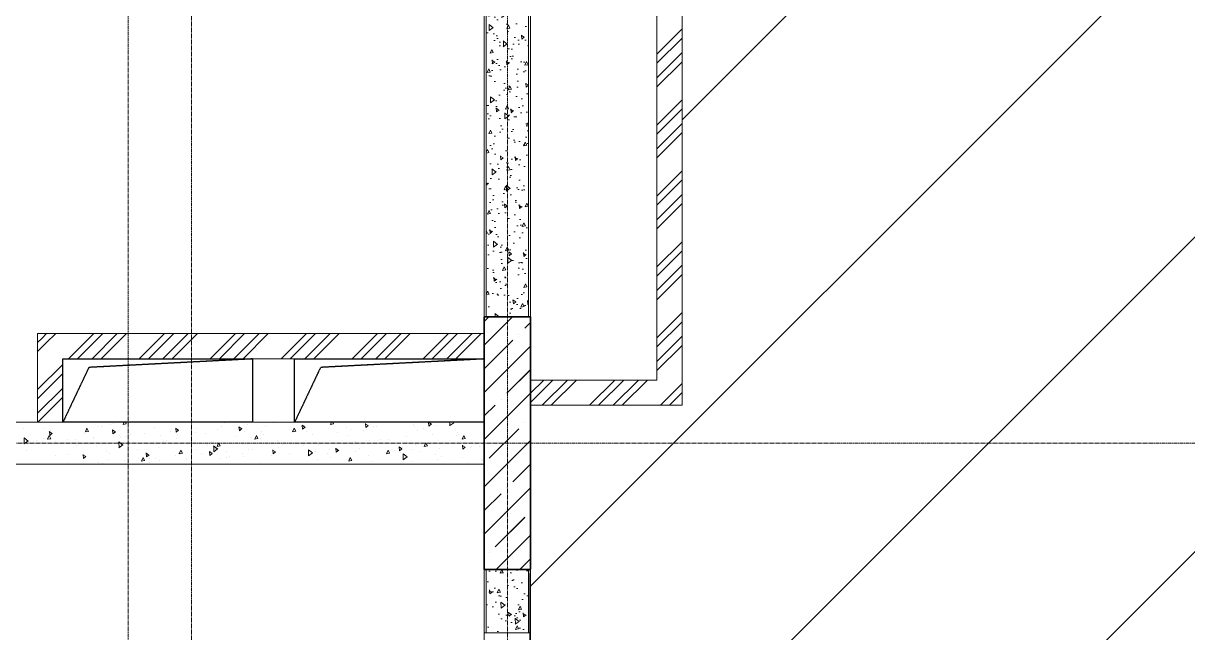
# Model space of a CAD drawing. Header units: millimetres. Extents: x 470010 to 1231400, y -134005 to 421770.
# Drawn here: x 812025 to 817553, y 157813 to 160707 of the extents above; entities that cross this region are included whole.
import ezdxf
from ezdxf.enums import TextEntityAlignment as Align

# ---------------------------------------------------------------- set-up
doc = ezdxf.new("R2010")
doc.units = ezdxf.units.MM
for name, pattern in [('CENTER2', [28.575, 19.05, -3.175, 3.175, -3.175]), ('HIDDEN', [9.525, 6.35, -3.175]), ('HIDDEN2', [4.7625, 3.175, -1.5875])]:
    doc.linetypes.add(name, pattern=pattern)
doc.layers.get('Defpoints').update_dxf_attribs({"color": 140})
for name, color, linetype, lineweight in [('АР_Колонны', 70, 'Continuous', 30), ('АР_Стены ЖБ', 7, 'Continuous', 35), ('АР_Стены кирпич', 32, 'Continuous', 20), ('АР_Стены ПЕНОблок', 52, 'Continuous', 20), ('АР_Тонкая', 254, 'Continuous', 5), ('АР_Штриховка', 8, 'Continuous', 0)]:
    doc.layers.add(name, color=color, linetype=linetype, lineweight=lineweight)
doc.layers.add('РД_Витраж_вн', color=7, linetype='Continuous', true_color=0x148aff)
doc.layers.add('РД_Оси_100', color=7, linetype='Continuous', lineweight=0, true_color=0x525252)
doc.layers.add('РД_Проем', color=230, linetype='Continuous', lineweight=0, plot=False)
doc.styles.add('style1', font='ARIALN.TTF')

# ---------------------------------------------------------------- blocks, each defined once
blk = doc.blocks.new('СОШ_2200_АР_ОСИ_М100_28.05.24')
at = {"layer": 'РД_Оси_100', "color": 251, "linetype": 'CENTER2', "true_color": 0x636466}
blk.add_line((29555, 36000), (-5954.958, 36000), dxfattribs=at)
for points in [[(5849.555, 139938.679), (6000, 139538.679), (6000, -6194.559)], [(6300, -6195.83), (6300, 139538.679), (6450, 139938.679)], [(7800, -6155), (7800, 139938.679)]]:
    blk.add_lwpolyline(points, dxfattribs=at)
blk = doc.blocks.new('A$C9108343f')
at = {"layer": 'АР_Штриховка', "linetype": 'Continuous', "lineweight": 0, "true_color": 0x000000}
h = blk.add_hatch(dxfattribs=at)
h.set_pattern_fill('AR-CONC', color=18, angle=-315, style=0)
h.set_pattern_definition([(95, (-63444.08, 100366.24), (140.09465, 117.55338), [19.05, -209.55]), (40, (-63444.08, 100366.24), (-160.01845, 110.17673), [15.24, -167.64058]), (145.451445, (-63432.4, 100376.04), (-19.9238, 227.7301), [16.19001, -178.09024]), (91.1842, (-63480, 100402.16), (221.41024, 161.95341), [28.575, -314.325]), (141.63556, (-63461.55, 100415.66), (-7.08662, 342.82676), [24.28502, -267.1356]), (36.18415, (-63480, 100402.16), (-7.08662, 342.82676), [22.85997, -251.45973]), (66, (-63453.06, 100411.14), (179.51998, 34.89515), [19.05, -209.55]), (11, (-63453.06, 100411.14), (-86.53993, 173.94119), [15.24, -167.64]), (116.451445, (-63438.1, 100414.05), (92.98005, 208.83634), [16.19001, -178.08994]), (82.5, (-63444.08, 100366.24), (-57.605469, 61.973414), [0, -165.608, 0, -170.18, 0, -168.275]), (52.5, (-63444.08, 100366.24), (-23.589727, 118.087), [0, -97.028, 0, -161.798, 0, -64.135]), (12.5, (-63484.135, 100326.19), (99.927863, 91.826196), [0, -63.5, 0, -198.12, 0, -262.89]), (2.5, (-63502.1, 100308.23), (86.763904, 122.722393), [0, -82.55, 0, -131.572, 0, -186.69])])
h.paths.add_polyline_path([(148704.1, 263179.5), (148504.1, 263179.5), (148504.1, 261969.5), (148654.1, 261902.8), (148704.1, 261969.5)], flags=0)
h.paths.add_polyline_path([(148704.1, 261769.5), (148654.1, 261902.8), (148504.1, 261969.5), (148504.1, 259679.5), (148704.1, 259679.5)], flags=0)
h = blk.add_hatch(dxfattribs=at)
h.set_pattern_fill('ANSI32', color=18, scale=25, angle=-360, style=0)
h.set_pattern_definition([(45, (-63444.08, 100366.24), (-168.3798, 168.3798), []), (45, (-63331.83, 100366.24), (-168.3798, 168.3798), [])])
h.paths.add_polyline_path([(149434.1, 261770.3), (149314.1, 261770.3), (149314.1, 259379.5), (149434.1, 259259.5)], flags=0)
h = blk.add_hatch(dxfattribs=at)
h.set_pattern_fill('ANSI32', color=18, scale=25, style=0)
h.set_pattern_definition([(45, (-63444.08, 100366.24), (-168.3798, 168.3798), []), (45, (-63331.83, 100366.24), (-168.3798, 168.3798), [])])
h.paths.add_polyline_path([(146374.1, 259599.6), (146494.1, 259479.7), (148494.1, 259480), (148494.1, 259600)], flags=0)
h = blk.add_hatch(dxfattribs=at)
h.set_pattern_fill('ANSI32', color=18, scale=25, style=0)
h.set_pattern_definition([(45, (-63444.08, 100366.24), (-168.3798, 168.3798), []), (45, (-63331.83, 100366.24), (-168.3798, 168.3798), [])])
h.paths.add_polyline_path([(146374.1, 259179.7), (146494.1, 259179.7), (146494.1, 259479.7), (146374.1, 259599.6)], flags=0)
h = blk.add_hatch(dxfattribs=at)
h.set_pattern_fill('ANSI32', color=18, scale=25, angle=-360, style=0)
h.set_pattern_definition([(45, (-63444.08, 100366.24), (-168.3798, 168.3798), []), (45, (-63331.83, 100366.24), (-168.3798, 168.3798), [])])
h.paths.add_polyline_path([(149434.1, 259259.5), (149314.1, 259379.5), (148714.1, 259379.5), (148714.1, 259259.5)], flags=0)
h = blk.add_hatch(dxfattribs=at)
h.set_pattern_fill('AR-CONC', color=18, angle=-315, style=0)
h.set_pattern_definition([(95, (-63444.08, 100366.24), (140.09465, 117.55338), [19.05, -209.55]), (40, (-63444.08, 100366.24), (-160.01845, 110.17673), [15.24, -167.64058]), (145.451445, (-63432.4, 100376.04), (-19.9238, 227.7301), [16.19001, -178.09024]), (91.1842, (-63480, 100402.16), (221.41024, 161.95341), [28.575, -314.325]), (141.63556, (-63461.55, 100415.66), (-7.08662, 342.82676), [24.28502, -267.1356]), (36.18415, (-63480, 100402.16), (-7.08662, 342.82676), [22.85997, -251.45973]), (66, (-63453.06, 100411.14), (179.51998, 34.89515), [19.05, -209.55]), (11, (-63453.06, 100411.14), (-86.53993, 173.94119), [15.24, -167.64]), (116.451445, (-63438.1, 100414.05), (92.98005, 208.83634), [16.19001, -178.08994]), (82.5, (-63444.08, 100366.24), (-57.605469, 61.973414), [0, -165.608, 0, -170.18, 0, -168.275]), (52.5, (-63444.08, 100366.24), (-23.589727, 118.087), [0, -97.028, 0, -161.798, 0, -64.135]), (12.5, (-63484.135, 100326.19), (99.927863, 91.826196), [0, -63.5, 0, -198.12, 0, -262.89]), (2.5, (-63502.1, 100308.23), (86.763904, 122.722393), [0, -82.55, 0, -131.572, 0, -186.69])])
h.paths.add_polyline_path([(148704.1, 258479.5), (148504.1, 258479.5), (148504.1, 258179.5), (148704.1, 258179.5)], flags=0)
h.paths.add_polyline_path([(148704.1, 255279.5), (148504.1, 255279.5), (148504.1, 254779.5), (148704.1, 254779.5)], flags=0)
at = {"color": 18, "linetype": 'HIDDEN', "ltscale": 0.07, "true_color": 0x000000}
for p, q in [((146494.1, 259479.7), (147394.1, 259479.7)), ((146494.1, 259179.7), (146494.1, 259479.7)), ((146494.1, 259479.7), (147394.1, 259479.7)), ((146494.1, 259179.7), (146494.1, 259479.7)), ((147394.1, 259479.7), (146617, 259439.3)), ((147394.1, 259479.7), (146617, 259439.3)), ((147394.1, 259479.7), (147394.1, 259179.7)), ((147394.1, 259479.7), (147394.1, 259179.7)), ((147594.1, 259479.7), (148494.1, 259479.7)), ((147594.1, 259179.7), (147594.1, 259479.7)), ((147594.1, 259479.7), (148494.1, 259479.7)), ((147594.1, 259179.7), (147594.1, 259479.7)), ((148494.1, 259479.7), (147717, 259439.3)), ((148494.1, 259479.7), (147717, 259439.3)), ((148494.1, 259479.7), (148494.1, 259179.7)), ((148494.1, 259479.7), (148494.1, 259179.7)), ((146617, 259439.3), (146494.1, 259179.7)), ((146617, 259439.3), (146494.1, 259179.7)), ((147717, 259439.3), (147594.1, 259179.7)), ((147717, 259439.3), (147594.1, 259179.7)), ((147394.1, 259179.7), (146494.1, 259179.7)), ((147394.1, 259179.7), (146494.1, 259179.7)), ((148494.1, 259179.7), (147594.1, 259179.7)), ((148494.1, 259179.7), (147594.1, 259179.7))]:
    blk.add_line(p, q, dxfattribs=at)
blk.add_lwpolyline([(160804.1, 248479.5), (162964.1, 248479.5), (162964.1, 249379.5), (167604.1, 249379.5), (167604.1, 249579.5), (186123.5, 249579.5), (186024.6, 244500.4), (148704.1, 244484.5), (148664.7, 245989.5), (140924.1, 246026), (140881.3, 249704.6), (148704.1, 249669.5), (148714.1, 259259.5)])
at = {"layer": 'АР_Колонны', "color": 18, "linetype": 'HIDDEN2', "lineweight": 25, "true_color": 0x000000}
for p, q in [((148494.1, 259679.5), (148714.1, 259679.5)), ((148494.1, 258479.5), (148494.1, 259679.5)), ((148714.1, 259679.5), (148714.1, 258479.5)), ((148714.1, 258479.5), (148494.1, 258479.5))]:
    blk.add_line(p, q, dxfattribs=at)
at = {"layer": 'АР_Колонны', "color": 18, "linetype": 'Continuous', "lineweight": 15, "true_color": 0x000000}
for p, q in [((148714.1, 259679.5), (148494.1, 259679.5)), ((148494.1, 259679.5), (148494.1, 258479.5)), ((148714.1, 259679.5), (148494.1, 259679.5)), ((148494.1, 259679.5), (148494.1, 258479.5)), ((148714.1, 258479.5), (148714.1, 259679.5)), ((148714.1, 258479.5), (148714.1, 259679.5)), ((148494.1, 258479.5), (148714.1, 258479.5)), ((148494.1, 258479.5), (148714.1, 258479.5))]:
    blk.add_line(p, q, dxfattribs=at)
at = {"layer": 'АР_Стены ЖБ', "color": 18, "linetype": 'Continuous', "lineweight": 30, "true_color": 0x000000}
for p, q in [((148714.1, 259679.5), (148494.1, 259679.5)), ((148494.1, 259679.5), (148494.1, 258479.5)), ((148714.1, 258479.5), (148714.1, 259679.5)), ((148494.1, 258479.5), (148714.1, 258479.5))]:
    blk.add_line(p, q, dxfattribs=at)
at = {"layer": 'АР_Стены кирпич', "color": 18, "linetype": 'Continuous', "lineweight": 20, "true_color": 0x000000}
for p, q in [((149314.1, 261770.3), (149314.1, 259379.5)), ((149434.1, 259259.5), (149434.1, 261770.3)), ((148494.1, 259600), (146374.1, 259599.6)), ((146374.1, 259599.6), (146374.1, 259179.7)), ((148494.1, 259480), (148494.1, 259600)), ((146494.1, 259479.7), (148494.1, 259480)), ((146494.1, 259179.7), (146494.1, 259479.7)), ((149314.1, 259379.5), (148714.1, 259379.5)), ((148714.1, 259379.5), (148714.1, 259259.5)), ((148714.1, 259259.5), (149434.1, 259259.5)), ((146374.1, 259179.7), (146494.1, 259179.7))]:
    blk.add_line(p, q, dxfattribs=at)
at = {"layer": 'АР_Стены ПЕНОблок', "color": 18, "linetype": 'Continuous', "lineweight": 20, "true_color": 0x000000}
for p, q in [((148504.1, 261969.5), (148504.1, 259679.5)), ((148704.1, 259679.5), (148704.1, 261769.5)), ((148504.1, 259679.5), (148704.1, 259679.5)), ((148494.1, 259179.5), (140924.1, 259179.5)), ((148494.1, 258979.5), (148494.1, 259179.5)), ((140924.1, 258979.5), (148494.1, 258979.5)), ((148704.1, 258479.5), (148504.1, 258479.5)), ((148504.1, 258479.5), (148504.1, 258179.5)), ((148704.1, 258179.5), (148704.1, 258479.5)), ((148504.1, 258179.5), (148704.1, 258179.5))]:
    blk.add_line(p, q, dxfattribs=at)
at = {"layer": 'АР_Тонкая', "color": 18, "linetype": 'Continuous', "lineweight": 0, "true_color": 0x000000}
for p, q in [((148494.1, 261969.5), (148494.1, 259679.5)), ((148504.1, 259679.5), (148504.1, 261969.5)), ((148704.1, 261769.5), (148704.1, 259679.5)), ((148714.1, 259679.5), (148714.1, 261769.5)), ((148494.1, 259679.5), (148504.1, 259679.5)), ((148704.1, 259679.5), (148714.1, 259679.5)), ((148504.1, 258479.5), (148494.1, 258479.5)), ((148494.1, 258479.5), (148494.1, 258179.5)), ((148504.1, 258179.5), (148504.1, 258479.5)), ((148714.1, 258479.5), (148704.1, 258479.5)), ((148704.1, 258479.5), (148704.1, 258179.5)), ((148714.1, 258179.5), (148714.1, 258479.5)), ((148704.1, 258179.5), (148714.1, 258179.5))]:
    blk.add_line(p, q, dxfattribs=at)
at = {"layer": 'АР_Штриховка', "color": 18, "linetype": 'Continuous', "lineweight": 5, "true_color": 0x000000}
for p, q in [((148494.1, 259545.4), (148628.2, 259679.5)), ((148494.1, 259657.7), (148515.9, 259679.5)), ((148686.4, 259625.5), (148714.1, 259653.2)), ((148494.1, 259433.2), (148630.3, 259569.3)), ((148658.3, 259597.4), (148658.3, 259597.4)), ((148494.1, 259320.9), (148714.1, 259540.9)), ((148602.2, 259316.8), (148714.1, 259428.7)), ((148494.1, 259096.4), (148714.1, 259316.4)), ((148574.2, 259288.7), (148574.2, 259288.7)), ((148494.1, 259208.7), (148546.1, 259260.6)), ((148686.4, 259176.5), (148686.4, 259176.5)), ((148518, 259008.1), (148658.3, 259148.4)), ((148494.1, 258871.9), (148714.1, 259091.9)), ((148630.3, 258895.8), (148714.1, 258979.6)), ((148494.1, 258647.4), (148714.1, 258867.4)), ((148494.1, 258759.6), (148574.2, 258839.7)), ((148602.2, 258867.8), (148602.2, 258867.8)), ((148546.1, 258587.1), (148686.4, 258727.4)), ((148550.7, 258479.5), (148714.1, 258642.9)), ((148518, 258559.1), (148518, 258559.1)), ((148663, 258479.5), (148714.1, 258530.6))]:
    blk.add_line(p, q, dxfattribs=at)
at = {"layer": 'АР_Штриховка', "color": 18, "linetype": 'Continuous', "lineweight": 0, "true_color": 0x000000}
for p, q in [((146721, 259170.3), (146721, 259170.3)), ((146733.1, 259171.6), (146733.1, 259171.6)), ((146780.1, 259167.9), (146785.3, 259179.5)), ((146780.1, 259167.8), (146795.1, 259170.7)), ((146795.1, 259170.7), (146790.7, 259179.5)), ((146922.2, 259177.9), (146922.2, 259177.9)), ((147071.2, 259178.3), (147071.2, 259178.3)), ((147259.7, 259175.6), (147259.7, 259175.6)), ((147492.4, 259176.9), (147492.4, 259176.9)), ((147764.2, 259168.4), (147769.2, 259179.5)), ((147764.3, 259168.3), (147779.2, 259171.2)), ((147779.2, 259171.2), (147775.1, 259179.5)), ((147943.1, 259162.8), (147929.8, 259172)), ((147931.9, 259153.7), (147930.3, 259172.7)), ((148243.2, 259170.2), (148229.9, 259179.4)), ((148232, 259161.1), (148230.4, 259179.5)), ((148232, 259161.1), (148243.7, 259170.9)), ((148239.6, 259172.3), (148239.6, 259172.3)), ((148331.6, 259162.7), (148331.3, 259179.5)), ((148331.3, 259162.8), (148349.8, 259176.3)), ((148350, 259176), (148345.6, 259179.5)), ((148371, 259178), (148371, 259178)), ((146308.9, 259148.6), (146308.9, 259148.6)), ((146401.2, 259148.6), (146401.2, 259148.6)), ((146421, 259098.1), (146428.8, 259115.5)), ((146436, 259100.9), (146428.8, 259115.4)), ((146442.6, 259125.9), (146429.2, 259135.1)), ((146431.3, 259116.8), (146429.7, 259135.8)), ((146431.4, 259116.8), (146443, 259126.6)), ((146434.6, 259137.8), (146434.6, 259137.8)), ((146595.6, 259126.8), (146595.6, 259126.8)), ((146600.6, 259133), (146608.3, 259150.4)), ((146600.6, 259132.9), (146615.6, 259135.8)), ((146615.5, 259135.8), (146608.3, 259150.3)), ((146659, 259156.6), (146659, 259156.6)), ((146678.4, 259157.8), (146678.4, 259157.8)), ((146742.7, 259133.3), (146729.3, 259142.5)), ((146731.5, 259124.2), (146729.8, 259143.2)), ((146731.5, 259124.2), (146743.1, 259134)), ((146761.1, 259116.7), (146761.1, 259116.7)), ((146814.5, 259121.4), (146814.5, 259121.4)), ((146883.2, 259127), (146883.2, 259127)), ((146927.8, 259152.5), (146927.8, 259152.5)), ((146955.8, 259116.2), (146955.8, 259116.2)), ((147004.9, 259136.8), (147004.9, 259136.8)), ((147042.8, 259140.7), (147029.4, 259149.9)), ((147031.6, 259131.6), (147029.9, 259150.6)), ((147031.6, 259131.6), (147043.3, 259141.4)), ((147038.3, 259119.8), (147038.3, 259119.8)), ((147122.3, 259130.8), (147122.3, 259130.8)), ((147127, 259147.1), (147127, 259147.1)), ((147169.7, 259125.6), (147169.7, 259125.6)), ((147226.7, 259143.1), (147226.7, 259143.1)), ((147248.7, 259156.8), (147248.7, 259156.8)), ((147317.3, 259113.6), (147317.3, 259113.6)), ((147342.9, 259148.1), (147329.6, 259157.2)), ((147331.7, 259139), (147330, 259157.9)), ((147331.7, 259139), (147343.4, 259148.8)), ((147356.2, 259133.7), (147356.2, 259133.7)), ((147370.7, 259167.1), (147370.7, 259167.1)), ((147405.2, 259098.6), (147412.9, 259116)), ((147420.2, 259101.4), (147412.9, 259115.9)), ((147438.7, 259137.3), (147438.7, 259137.3)), ((147445.4, 259121.9), (147445.4, 259121.9)), ((147454.5, 259156.5), (147454.5, 259156.5)), ((147570.2, 259143.1), (147570.2, 259143.1)), ((147584.7, 259133.5), (147592.4, 259150.9)), ((147584.7, 259133.4), (147599.7, 259136.3)), ((147599.7, 259136.3), (147592.5, 259150.8)), ((147643, 259155.4), (147629.7, 259164.6)), ((147631.8, 259146.3), (147630.1, 259165.3)), ((147631.8, 259146.3), (147643.5, 259156.1)), ((147638.8, 259164.8), (147638.8, 259164.8)), ((147648.9, 259134.8), (147648.9, 259134.8)), ((147677.2, 259120), (147677.2, 259120)), ((147756.7, 259151.2), (147756.7, 259151.2)), ((147795.6, 259129.8), (147795.6, 259129.8)), ((147839.1, 259154.8), (147839.1, 259154.8)), ((147843.9, 259117.6), (147843.9, 259117.6)), ((147857.6, 259143.6), (147857.6, 259143.6)), ((147920.9, 259140), (147920.9, 259140)), ((147931.9, 259153.7), (147943.6, 259163.5)), ((147970.6, 259160.5), (147970.6, 259160.5)), ((147981.1, 259160.5), (147981.1, 259160.5)), ((148157.1, 259168.7), (148157.1, 259168.7)), ((148164.7, 259160), (148164.7, 259160)), ((148175.5, 259138.7), (148175.5, 259138.7)), ((148207.7, 259151.5), (148207.7, 259151.5)), ((148247.4, 259118.9), (148247.4, 259118.9)), ((148269.7, 259165.3), (148269.7, 259165.3)), ((148363.2, 259116.3), (148363.2, 259116.3)), ((148369.5, 259129.2), (148369.5, 259129.2)), ((148370.6, 259121.5), (148370.6, 259121.5)), ((148389.3, 259099.1), (148397.1, 259116.5)), ((148404.3, 259102), (148397.1, 259116.5)), ((148491.2, 259139), (148491.2, 259139)), ((146328.9, 259089.7), (146309.9, 259104.8)), ((146310.6, 259076.4), (146310, 259105)), ((146310.3, 259076.5), (146328.7, 259090)), ((146368.9, 259090.6), (146368.9, 259090.6)), ((146395.6, 259086.9), (146395.6, 259086.9)), ((146402.4, 259099.7), (146402.4, 259099.7)), ((146421.1, 259098), (146436, 259100.9)), ((146458.8, 259086.6), (146458.8, 259086.6)), ((146517.3, 259096.7), (146517.3, 259096.7)), ((146555.4, 259098.8), (146555.4, 259098.8)), ((146559.1, 259064.7), (146559.1, 259064.7)), ((146621.1, 259078.5), (146621.1, 259078.5)), ((146637.9, 259102.4), (146637.9, 259102.4)), ((146639.4, 259107), (146639.4, 259107)), ((146653.2, 259064.9), (146653.2, 259064.9)), ((146778.8, 259070.8), (146759.8, 259085.9)), ((146760.5, 259057.5), (146759.9, 259086)), ((146760.2, 259057.6), (146778.7, 259071.1)), ((146769.3, 259108.1), (146769.3, 259108.1)), ((146790.7, 259109.7), (146790.7, 259109.7)), ((146945.8, 259059.8), (146945.8, 259059.8)), ((146971.3, 259086.4), (146971.3, 259086.4)), ((146985.4, 259090.6), (146985.4, 259090.6)), ((147033.3, 259100.2), (147033.3, 259100.2)), ((147179.9, 259068.8), (147179.9, 259068.8)), ((147189.6, 259079.9), (147189.6, 259079.9)), ((147228.8, 259051.9), (147209.7, 259067)), ((147210.4, 259038.6), (147209.8, 259067.1)), ((147225.7, 259063.7), (147233.4, 259081.1)), ((147225.7, 259063.6), (147240.7, 259066.5)), ((147240.6, 259066.5), (147233.4, 259081)), ((147383.4, 259108.1), (147383.4, 259108.1)), ((147405.2, 259098.5), (147420.2, 259101.4)), ((147433.4, 259099.9), (147433.4, 259099.9)), ((147512.1, 259094.5), (147512.1, 259094.5)), ((147516, 259058.8), (147516, 259058.8)), ((147538.9, 259072.9), (147538.9, 259072.9)), ((147638.1, 259069.1), (147638.1, 259069.1)), ((147706.5, 259072.8), (147706.5, 259072.8)), ((147759.8, 259078.8), (147759.8, 259078.8)), ((147881.9, 259089.1), (147881.9, 259089.1)), ((147951.1, 259094.6), (147951.1, 259094.6)), ((148003.6, 259098.9), (148003.6, 259098.9)), ((148038.7, 259098.5), (148038.7, 259098.5)), ((148103.1, 259052.6), (148089.8, 259061.8)), ((148091.9, 259043.5), (148090.3, 259062.5)), ((148107.8, 259059.7), (148107.8, 259059.7)), ((148125.7, 259109.2), (148125.7, 259109.2)), ((148169.8, 259073.5), (148169.8, 259073.5)), ((148209.8, 259064.3), (148217.5, 259081.7)), ((148209.8, 259064.2), (148224.8, 259067.1)), ((148224.8, 259067.1), (148217.6, 259081.6)), ((148233.1, 259076.8), (148233.1, 259076.8)), ((148389.4, 259099.1), (148404.3, 259102)), ((148403.2, 259060), (148389.9, 259069.2)), ((148392, 259050.9), (148390.4, 259069.9)), ((148392.1, 259050.9), (148403.7, 259060.7)), ((148428.2, 259059.6), (148428.2, 259059.6)), ((148432.1, 259062), (148432.1, 259062)), ((148470.8, 259063.5), (148470.8, 259063.5)), ((146321.6, 259043.7), (146321.6, 259043.7)), ((146458.2, 259019.7), (146458.2, 259019.7)), ((146516.4, 259024.6), (146516.4, 259024.6)), ((146602.6, 259015.8), (146589.2, 259024.9)), ((146591.4, 259006.7), (146589.7, 259025.6)), ((146591.4, 259006.6), (146603, 259016.4)), ((146702, 259039.8), (146702, 259039.8)), ((146714.6, 259029.5), (146714.6, 259029.5)), ((146848.3, 259047.7), (146848.3, 259047.7)), ((146866.6, 258993.9), (146874.4, 259011.3)), ((146881.6, 258996.7), (146874.4, 259011.2)), ((146902.7, 259023.1), (146889.3, 259032.3)), ((146891.5, 259014), (146889.8, 259033)), ((146891.5, 259014), (146903.2, 259023.8)), ((146906.8, 259008.9), (146906.8, 259008.9)), ((146933.3, 259008.4), (146933.3, 259008.4)), ((147028.5, 259018.7), (147028.5, 259018.7)), ((147043, 259028.6), (147043, 259028.6)), ((147046.1, 259028.8), (147053.9, 259046.2)), ((147046.2, 259028.7), (147061.1, 259031.6)), ((147061.1, 259031.6), (147053.9, 259046.1)), ((147126.8, 259051.2), (147126.8, 259051.2)), ((147150.5, 259029), (147150.5, 259029)), ((147202.8, 259030.5), (147189.5, 259039.7)), ((147191.6, 259021.4), (147189.9, 259040.4)), ((147191.6, 259021.4), (147203.3, 259031.2)), ((147210.1, 259038.7), (147228.6, 259052.2)), ((147237.5, 259006.9), (147237.5, 259006.9)), ((147269.5, 259011), (147269.5, 259011)), ((147272.2, 259038.7), (147272.2, 259038.7)), ((147283.5, 259016.3), (147283.5, 259016.3)), ((147345.5, 259030.1), (147345.5, 259030.1)), ((147352, 259014.6), (147352, 259014.6)), ((147374.9, 259051.6), (147374.9, 259051.6)), ((147394.3, 259049), (147394.3, 259049)), ((147483.4, 259020.3), (147483.4, 259020.3)), ((147502.9, 259037.9), (147489.6, 259047.1)), ((147491.7, 259028.8), (147490, 259047.8)), ((147491.7, 259028.8), (147503.4, 259038.6)), ((147569.7, 259032.6), (147569.7, 259032.6)), ((147678.7, 259033), (147659.6, 259048.1)), ((147660.3, 259019.6), (147659.7, 259048.2)), ((147660, 259019.8), (147678.5, 259033.2)), ((147669.9, 259028.5), (147669.9, 259028.5)), ((147695.6, 259038), (147695.6, 259038)), ((147752.4, 259032.1), (147752.4, 259032.1)), ((147757.6, 259051.8), (147757.6, 259051.8)), ((147764.1, 259010.8), (147764.1, 259010.8)), ((147803, 259045.3), (147789.7, 259054.4)), ((147791.8, 259036.2), (147790.2, 259055.1)), ((147791.8, 259036.2), (147803.5, 259046)), ((147850.8, 258994.5), (147858.5, 259011.9)), ((147865.7, 258997.3), (147858.5, 259011.8)), ((147883.8, 259037.8), (147883.8, 259037.8)), ((147901.5, 259055.6), (147901.5, 259055.6)), ((147944.5, 259021.9), (147944.5, 259021.9)), ((148030.3, 259029.4), (148038, 259046.8)), ((148030.3, 259029.3), (148045.3, 259032.2)), ((148045.3, 259032.2), (148038, 259046.7)), ((148070.3, 259046), (148070.3, 259046)), ((148091.9, 259043.5), (148103.6, 259053.3)), ((148096.3, 259036.5), (148096.3, 259036.5)), ((148128.6, 259014.1), (148109.5, 259029.1)), ((148110.2, 259000.7), (148109.6, 259029.3)), ((148109.9, 259000.8), (148128.4, 259014.3)), ((148152.8, 259049.6), (148152.8, 259049.6)), ((148188.3, 259042), (148188.3, 259042)), ((148263.3, 259024.5), (148263.3, 259024.5)), ((148284.3, 259055.3), (148284.3, 259055.3)), ((148290.8, 259014.8), (148290.8, 259014.8)), ((148393.1, 259011.1), (148393.1, 259011.1)), ((148482, 259003.3), (148482, 259003.3)), ((146379.2, 258981.7), (146379.2, 258981.7)), ((146521.2, 258986.7), (146521.2, 258986.7)), ((146551.1, 258979.6), (146551.1, 258979.6)), ((146663, 258988.9), (146663, 258988.9)), ((146682.5, 258985.4), (146682.5, 258985.4)), ((146710.8, 259002.9), (146710.8, 259002.9)), ((146784.7, 258998.7), (146784.7, 258998.7)), ((146866.7, 258993.8), (146881.6, 258996.7)), ((146869.1, 258993.5), (146869.1, 258993.5)), ((146871.3, 258994.6), (146871.3, 258994.6)), ((146905.9, 258985.7), (146905.9, 258985.7)), ((146951.5, 258997.1), (146951.5, 258997.1)), ((147083, 259002.9), (147083, 259002.9)), ((147432.5, 258989.7), (147432.5, 258989.7)), ((147439, 258981.1), (147439, 258981.1)), ((147457, 258981.8), (147457, 258981.8)), ((147700.7, 259001.9), (147700.7, 259001.9)), ((147850.8, 258994.4), (147865.8, 258997.3)), ((147851.1, 259002.8), (147851.1, 259002.8)), ((147959.1, 258993.6), (147959.1, 258993.6)), ((148027.2, 258980.8), (148027.2, 258980.8)), ((148069.9, 258981.6), (148069.9, 258981.6)), ((148149.3, 258991.1), (148149.3, 258991.1)), ((148271, 259000.9), (148271, 259000.9)), ((148420, 258989.6), (148420, 258989.6)), ((148485.8, 258997.6), (148485.8, 258997.6))]:
    blk.add_line(p, q, dxfattribs=at)
at = {"layer": 'РД_Оси_100'}
blk.add_blockref('СОШ_2200_АР_ОСИ_М100_28.05.24', (140804.1, 223079.5), dxfattribs=at)
at = {"layer": 'Defpoints', "color": 18, "true_color": 0x000000, "style": 'style1'}
for p in [(143949.3, 316089.1), (143975, 281639.5), (143890.4, 273244.7), (143840, 264276.8), (143967.8, 254892.4), (12252, 104178.1), (12382.6, 96023.1)]:
    blk.add_attdef('АР-ПОМЕЩЕНИЕ:НАИМЕНОВАНИЕ', text='', height=100, dxfattribs=at).set_placement(p, align=Align.MIDDLE)
at = {"layer": 'Defpoints', "color": 18, "true_color": 0x000000, "style": 'style1', "flags": 8}
for p in [(143951.3, 279099.1), (143848.3, 269251.1), (143875.3, 260094.2), (144049.7, 250824.7), (163419.3, 238153.4), (155897.5, 237966), (183037.2, 237966), (143342.9, 237876.2)]:
    blk.add_attdef('АР-ПОМЕЩЕНИЕ:НАИМЕНОВАНИЕ', text='', height=100, dxfattribs=at).set_placement(p, align=Align.MIDDLE)

msp = doc.modelspace()

# ---------------------------------------------------------------- hatches: boundary and pattern name
h = msp.add_hatch()
h.set_pattern_fill('ANSI31', color=3, scale=333)
h.paths.add_polyline_path([(817822.706, 156413.251), (817822.706, 156633.251), (818712.706, 156633.251), (818712.706, 157213.251), (818712.706, 158463.251), (818712.706, 158793.251), (818142.704, 158793.251), (818142.704, 158993.251), (818142.704, 159018.251), (818142.708, 160493.251), (818142.709, 160913.252), (818142.71, 161403.25), (817492.706, 161403.25), (815492.706, 161403.25), (815152.698, 161403.25), (815152.705, 158893.25), (814432.706, 158893.25), (814432.706, 158113.25), (814432.706, 157813.251), (814432.706, 154913.25), (814432.706, 154413.251), (814432.706, 153513.25), (814432.706, 149823.25), (814432.706, 149520.89), (814422.706, 149510.89), (814422.706, 149303.25), (813222.703, 149303.25), (813222.703, 149523.25), (807026.355, 149523.251), (806792.706, 149289.602), (806792.706, 149514.108), (806642.706, 149364.108), (806642.706, 149303.251), (806642.706, 148813.25), (806638.097, 146163.251), (806642.706, 146163.251), (806642.706, 145623.251), (806792.706, 145623.251), (813222.706, 145623.251), (813222.706, 145903.251), (814423.268, 145903.251), (814423.268, 145582.591), (814422.706, 145582.028), (814422.706, 145403.251), (814422.706, 144123.251), (815822.706, 144123.251), (818721.706, 144123.251), (818722.706, 144123.251), (819622.706, 144123.251), (823122.706, 144123.251), (824322.706, 144123.251), (825522.706, 144123.251), (826422.706, 144123.251), (827422.706, 144123.251), (830322.706, 144123.251), (832443.315, 144123.251), (832443.315, 144413.251), (833322.706, 144413.251), (834245.277, 144413.251), (834222.706, 144390.68), (834222.706, 144123.251), (835122.706, 144123.251), (838022.706, 144123.251), (844022.706, 144123.251), (846922.706, 144123.251), (851466.776, 144123.251), (851472.706, 144129.18), (851472.706, 144563.251), (851762.706, 144563.251), (851762.706, 146914.25), (851762.706, 148713.251), (851472.706, 148713.251), (850377.706, 148713.251), (850377.706, 149213.251), (849177.706, 149213.251), (849177.706, 148713.251), (848277.706, 148713.251), (848277.706, 149213.251), (847077.706, 149213.251), (847077.706, 148713.251), (846177.706, 148713.251), (846177.706, 149213.251), (842877.706, 149213.251), (842877.706, 148713.251), (841977.706, 148713.251), (841977.706, 149213.251), (840777.706, 149213.251), (840777.706, 148713.251), (839877.706, 148713.251), (839877.706, 149213.251), (838677.706, 149213.251), (838677.706, 148713.251), (837777.706, 148713.251), (837777.706, 149213.251), (834477.706, 149213.251), (834477.706, 148713.251), (834222.706, 148713.251), (833322.706, 148713.251), (833322.706, 149213.251), (826722.706, 149213.251), (826722.706, 148993.251), (826872.706, 148993.251), (826872.706, 148843.251), (826664.184, 148843.251), (826522.706, 148701.772), (826522.706, 148233.25), (826524.424, 148233.25), (826524.424, 148113.25), (824942.706, 148113.251), (824822.706, 148113.251), (819922.706, 148113.251), (817822.706, 148113.251), (817822.706, 148313.251), (817822.706, 150513.251), (817822.706, 150713.251), (817822.706, 152013.251)])
h.paths.add_polyline_path([(816578.934, 147228.245), (816578.934, 146828.245), (815578.934, 146828.245), (815578.934, 147228.245)], flags=16)
h.paths.add_polyline_path([(828437.705, 148234.002), (827887.705, 148233.761), (827887.758, 148113.761), (828437.758, 148114.002)], flags=0)
h.paths.add_polyline_path([(826922.706, 149014.057), (827042.706, 149014.057), (827042.706, 148233.391), (827067.653, 148233.402), (827642.706, 148233.654), (827742.706, 148233.697), (827742.706, 149014.057), (827862.706, 149014.057), (827862.706, 148233.75), (828462.705, 148234.013), (828562.706, 148234.057), (828562.706, 149013.251), (828682.706, 149013.251), (828682.706, 148114.109), (828462.759, 148114.013), (828462.758, 148114.013), (827862.758, 148113.75), (827862.706, 148113.75), (827642.758, 148113.654), (827042.759, 148113.391), (827042.706, 148113.391), (826722.759, 148113.25), (826722.706, 148233.25), (826922.706, 148233.338)], flags=16)
h.paths.add_polyline_path([(827642.653, 148233.654), (827642.706, 148233.654), (827642.758, 148113.654), (827617.706, 148113.643), (827617.653, 148233.643)], flags=0)
h.paths.add_polyline_path([(818060.384, 156364.651), (818446.674, 156364.651), (818446.674, 156665.265), (818060.384, 156665.265)], flags=25)
at = {"layer": 'АР_Штриховка', "linetype": 'Continuous', "lineweight": 0, "true_color": 0x000000}
h = msp.add_hatch(dxfattribs=at)
h.set_pattern_fill('AR-CONC', color=18, angle=-315, style=0)
h.set_pattern_definition([(95, (602274.53, 0), (140.09465, 117.55338), [19.05, -209.55]), (40, (602274.53, 0), (-160.01845, 110.17673), [15.24, -167.64058]), (145.451445, (602286.2, 9.8), (-19.9238, 227.7301), [16.19001, -178.09024]), (91.1842, (602238.6, 35.92), (221.41024, 161.95341), [28.575, -314.325]), (141.63556, (602257.06, 49.42), (-7.08662, 342.82676), [24.28502, -267.1356]), (36.18415, (602238.6, 35.92), (-7.08662, 342.82676), [22.85997, -251.45973]), (66, (602265.55, 44.9), (179.51998, 34.89515), [19.05, -209.55]), (11, (602265.55, 44.9), (-86.53993, 173.94119), [15.24, -167.64]), (116.451445, (602280.51, 47.81), (92.98005, 208.83634), [16.19001, -178.08994]), (82.5, (602274.53, 0), (-57.605469, 61.973414), [0, -165.608, 0, -170.18, 0, -168.275]), (52.5, (602274.53, 0), (-23.589727, 118.087), [0, -97.028, 0, -161.798, 0, -64.135]), (12.5, (602234.48, -40.05), (99.927863, 91.826196), [0, -63.5, 0, -198.12, 0, -262.89]), (2.5, (602216.52, -58.01), (86.763904, 122.722393), [0, -82.55, 0, -131.572, 0, -186.69])])
h.paths.add_polyline_path([(814422.706, 162813.251), (814222.706, 162813.251), (814222.706, 161603.25), (814372.706, 161536.584), (814422.706, 161603.25)], flags=0)
h.paths.add_polyline_path([(814422.706, 161403.25), (814372.706, 161536.584), (814222.706, 161603.25), (814222.706, 159313.25), (814422.706, 159313.25)], flags=0)
h = msp.add_hatch(dxfattribs=at)
h.set_pattern_fill('ANSI32', color=18, scale=25, angle=-360, style=0)
h.set_pattern_definition([(45, (602274.53, 1e-10), (-168.3798, 168.3798), []), (45, (602386.78, 1e-10), (-168.3798, 168.3798), [])])
h.paths.add_polyline_path([(815152.698, 161404.03), (815032.698, 161404.03), (815032.704, 159013.25), (815152.705, 158893.25)], flags=0)
h = msp.add_hatch(dxfattribs=at)
h.set_pattern_fill('ANSI32', color=18, scale=25, style=0)
h.set_pattern_definition([(45, (602274.53, 0), (-168.3798, 168.3798), []), (45, (602386.78, -3e-11), (-168.3798, 168.3798), [])])
h.paths.add_polyline_path([(812092.706, 159233.389), (812212.706, 159113.409), (814212.706, 159113.75), (814212.686, 159233.75)], flags=0)
h = msp.add_hatch(dxfattribs=at)
h.set_pattern_fill('ANSI32', color=18, scale=25, style=0)
h.set_pattern_definition([(45, (602274.53, -3e-11), (-168.3798, 168.3798), []), (45, (602386.78, 0), (-168.3798, 168.3798), [])])
h.paths.add_polyline_path([(812092.706, 158813.409), (812212.706, 158813.409), (812212.706, 159113.409), (812092.706, 159233.389)], flags=0)
h = msp.add_hatch(dxfattribs=at)
h.set_pattern_fill('ANSI32', color=18, scale=25, angle=-360, style=0)
h.set_pattern_definition([(45, (602274.53, 6e-11), (-168.3798, 168.3798), []), (45, (602386.78, 6e-11), (-168.3798, 168.3798), [])])
h.paths.add_polyline_path([(815152.705, 158893.25), (815032.704, 159013.25), (814432.706, 159013.25), (814432.706, 158893.25)], flags=0)
h = msp.add_hatch(dxfattribs=at)
h.set_pattern_fill('AR-CONC', color=18, angle=-315, style=0)
h.set_pattern_definition([(95, (602274.53, 1e-10), (140.09465, 117.55338), [19.05, -209.55]), (40, (602274.53, 1e-10), (-160.01845, 110.17673), [15.24, -167.64058]), (145.451445, (602286.2, 9.8), (-19.9238, 227.7301), [16.19001, -178.09024]), (91.1842, (602238.6, 35.92), (221.41024, 161.95341), [28.575, -314.325]), (141.63556, (602257.06, 49.42), (-7.08662, 342.82676), [24.28502, -267.1356]), (36.18415, (602238.6, 35.92), (-7.08662, 342.82676), [22.85997, -251.45973]), (66, (602265.55, 44.9), (179.51998, 34.89515), [19.05, -209.55]), (11, (602265.55, 44.9), (-86.53993, 173.94119), [15.24, -167.64]), (116.451445, (602280.51, 47.81), (92.98005, 208.83634), [16.19001, -178.08994]), (82.5, (602274.53, 1e-10), (-57.605469, 61.973414), [0, -165.608, 0, -170.18, 0, -168.275]), (52.5, (602274.53, 1e-10), (-23.589727, 118.087), [0, -97.028, 0, -161.798, 0, -64.135]), (12.5, (602234.48, -40.05), (99.927863, 91.826196), [0, -63.5, 0, -198.12, 0, -262.89]), (2.5, (602216.52, -58.01), (86.763904, 122.722393), [0, -82.55, 0, -131.572, 0, -186.69])])
h.paths.add_polyline_path([(814422.706, 158113.251), (814222.706, 158113.251), (814222.706, 157813.251), (814422.706, 157813.251)], flags=0)
h.paths.add_polyline_path([(814422.706, 154913.251), (814222.706, 154913.251), (814222.706, 154413.251), (814422.706, 154413.251)], flags=0)

# ---------------------------------------------------------------- linework, layer by layer
at = {"color": 18, "linetype": 'HIDDEN', "ltscale": 0.07, "true_color": 0x000000}
for p, q in [((812212.706, 159113.409), (813112.706, 159113.409)), ((812212.706, 158813.409), (812212.706, 159113.409)), ((812212.706, 159113.409), (813112.706, 159113.409)), ((812212.706, 158813.409), (812212.706, 159113.409)), ((813112.706, 159113.409), (812335.625, 159073.015)), ((813112.706, 159113.409), (812335.625, 159073.015)), ((813112.706, 159113.409), (813112.706, 158813.409)), ((813112.706, 159113.409), (813112.706, 158813.409)), ((813312.706, 159113.409), (814212.706, 159113.409)), ((813312.706, 158813.409), (813312.706, 159113.409)), ((813312.706, 159113.409), (814212.706, 159113.409)), ((813312.706, 158813.409), (813312.706, 159113.409)), ((814212.706, 159113.409), (813435.625, 159073.015)), ((814212.706, 159113.409), (813435.625, 159073.015)), ((814212.706, 159113.409), (814212.706, 158813.409)), ((814212.706, 159113.409), (814212.706, 158813.409)), ((812335.625, 159073.015), (812212.706, 158813.409)), ((812335.625, 159073.015), (812212.706, 158813.409)), ((813435.625, 159073.015), (813312.706, 158813.409)), ((813435.625, 159073.015), (813312.706, 158813.409)), ((813112.706, 158813.409), (812212.706, 158813.409)), ((813112.706, 158813.409), (812212.706, 158813.409)), ((814212.706, 158813.409), (813312.706, 158813.409)), ((814212.706, 158813.409), (813312.706, 158813.409))]:
    msp.add_line(p, q, dxfattribs=at)
msp.add_lwpolyline([(826522.706, 148113.25), (828682.706, 148113.25), (828682.706, 149013.251), (833322.706, 149013.251), (833322.706, 149213.251), (851842.142, 149213.251), (851743.238, 144134.142), (814422.706, 144118.251), (814383.268, 145623.251), (806642.706, 145659.752), (806599.923, 149338.31), (814422.706, 149303.25), (814432.706, 158893.25)])
at = {"layer": 'АР_Колонны', "color": 18, "linetype": 'HIDDEN2', "lineweight": 25, "true_color": 0x000000}
for p, q in [((814212.706, 159313.25), (814432.706, 159313.25)), ((814212.706, 158113.25), (814212.706, 159313.25)), ((814432.706, 159313.25), (814432.706, 158113.25)), ((814432.706, 158113.25), (814212.706, 158113.25))]:
    msp.add_line(p, q, dxfattribs=at)
at = {"layer": 'АР_Колонны', "color": 18, "linetype": 'Continuous', "lineweight": 15, "true_color": 0x000000}
for p, q in [((814432.706, 159313.25), (814212.706, 159313.25)), ((814212.706, 159313.25), (814212.706, 158113.25)), ((814432.706, 159313.25), (814212.706, 159313.25)), ((814212.706, 159313.25), (814212.706, 158113.25)), ((814432.706, 158113.25), (814432.706, 159313.25)), ((814432.706, 158113.25), (814432.706, 159313.25)), ((814212.706, 158113.25), (814432.706, 158113.25)), ((814212.706, 158113.25), (814432.706, 158113.25))]:
    msp.add_line(p, q, dxfattribs=at)
at = {"layer": 'АР_Стены ЖБ', "color": 18, "linetype": 'Continuous', "lineweight": 30, "true_color": 0x000000}
for p, q in [((814432.706, 159313.25), (814212.706, 159313.25)), ((814212.706, 159313.25), (814212.706, 158113.25)), ((814432.706, 158113.25), (814432.706, 159313.25)), ((814212.706, 158113.25), (814432.706, 158113.25))]:
    msp.add_line(p, q, dxfattribs=at)
at = {"layer": 'АР_Стены кирпич', "color": 18, "linetype": 'Continuous', "lineweight": 20, "true_color": 0x000000}
for p, q in [((815032.698, 161404.03), (815032.704, 159013.25)), ((815152.705, 158893.25), (815152.698, 161404.03)), ((814212.686, 159233.75), (812092.706, 159233.389)), ((812092.706, 159233.389), (812092.706, 158813.409)), ((814212.706, 159113.75), (814212.686, 159233.75)), ((812212.706, 159113.409), (814212.706, 159113.75)), ((812212.706, 158813.409), (812212.706, 159113.409)), ((815032.704, 159013.25), (814432.706, 159013.25)), ((814432.706, 159013.25), (814432.706, 158893.25)), ((814432.706, 158893.25), (815152.705, 158893.25)), ((812092.706, 158813.409), (812212.706, 158813.409))]:
    msp.add_line(p, q, dxfattribs=at)
at = {"layer": 'АР_Стены ПЕНОблок', "color": 18, "linetype": 'Continuous', "lineweight": 20, "true_color": 0x000000}
for p, q in [((814222.706, 161603.25), (814222.706, 159313.25)), ((814422.706, 159313.25), (814422.706, 161403.25)), ((814222.706, 159313.25), (814422.706, 159313.25)), ((814212.706, 158813.251), (806642.706, 158813.251)), ((814212.706, 158613.251), (814212.706, 158813.251)), ((806642.706, 158613.251), (814212.706, 158613.251)), ((814422.706, 158113.251), (814222.706, 158113.251)), ((814222.706, 158113.251), (814222.706, 157813.251)), ((814422.706, 157813.251), (814422.706, 158113.251)), ((814222.706, 157813.251), (814422.706, 157813.251))]:
    msp.add_line(p, q, dxfattribs=at)
at = {"layer": 'АР_Тонкая', "color": 18, "linetype": 'Continuous', "lineweight": 0, "true_color": 0x000000}
for p, q in [((814212.706, 161603.25), (814212.706, 159313.25)), ((814222.706, 159313.25), (814222.706, 161603.25)), ((814422.706, 161403.25), (814422.706, 159313.25)), ((814432.706, 159313.25), (814432.706, 161403.25)), ((814212.706, 159313.25), (814222.706, 159313.25)), ((814422.706, 159313.25), (814432.706, 159313.25)), ((814222.706, 158113.251), (814212.706, 158113.251)), ((814212.706, 158113.251), (814212.706, 157813.251)), ((814222.706, 157813.251), (814222.706, 158113.251)), ((814432.706, 158113.251), (814422.706, 158113.251)), ((814422.706, 158113.251), (814422.706, 157813.251)), ((814432.706, 157813.251), (814432.706, 158113.251)), ((814212.706, 157813.251), (814222.706, 157813.251)), ((814422.706, 157813.251), (814432.706, 157813.251))]:
    msp.add_line(p, q, dxfattribs=at)
at = {"layer": 'АР_Штриховка', "color": 18, "linetype": 'Continuous', "lineweight": 5, "true_color": 0x000000}
for p, q in [((814212.706, 159179.172), (814346.784, 159313.25)), ((814212.706, 159291.425), (814234.531, 159313.25)), ((814405.017, 159259.23), (814432.706, 159286.919)), ((814212.706, 159066.919), (814348.89, 159203.103)), ((814212.706, 158954.666), (814432.706, 159174.666)), ((814320.827, 158950.533), (814432.706, 159062.413)), ((814212.706, 158730.159), (814432.706, 158950.159)), ((814212.706, 158842.413), (814264.7, 158894.407)), ((814236.637, 158641.837), (814376.953, 158782.154)), ((814212.706, 158505.653), (814432.706, 158725.653)), ((814348.89, 158529.584), (814432.706, 158613.4)), ((814212.706, 158281.147), (814432.706, 158501.147)), ((814212.706, 158393.4), (814292.764, 158473.457)), ((814264.7, 158220.888), (814405.017, 158361.204)), ((814269.316, 158113.25), (814432.706, 158276.64)), ((814381.57, 158113.25), (814432.706, 158164.387))]:
    msp.add_line(p, q, dxfattribs=at)
at = {"layer": 'АР_Штриховка', "color": 18, "linetype": 'Continuous', "lineweight": 0, "true_color": 0x000000}
for p, q in [((812319.169, 158766.73), (812326.918, 158784.133)), ((812334.151, 158769.54), (812326.939, 158784.035)), ((812461.276, 158767.062), (812447.941, 158776.243)), ((812450.072, 158757.968), (812448.412, 158776.945)), ((812498.689, 158801.625), (812503.865, 158813.251)), ((812498.724, 158801.533), (812513.684, 158804.441)), ((812513.671, 158804.435), (812509.285, 158813.251)), ((812761.389, 158774.437), (812748.054, 158783.619)), ((812750.185, 158765.344), (812748.525, 158784.322)), ((812750.192, 158765.336), (812761.867, 158775.132)), ((813061.501, 158781.813), (813048.166, 158790.995)), ((813050.298, 158772.721), (813048.638, 158791.698)), ((813050.305, 158772.713), (813061.98, 158782.509)), ((813303.309, 158767.264), (813311.057, 158784.667)), ((813318.291, 158770.075), (813311.079, 158784.57)), ((813361.614, 158789.189), (813348.279, 158798.37)), ((813350.411, 158780.097), (813348.751, 158799.075)), ((813350.418, 158780.089), (813362.093, 158789.885)), ((813482.829, 158802.159), (813487.767, 158813.251)), ((813482.864, 158802.067), (813497.824, 158804.975)), ((813497.811, 158804.97), (813493.691, 158813.251)), ((813661.726, 158796.565), (813648.391, 158805.746)), ((813650.524, 158787.474), (813648.864, 158806.452)), ((813650.531, 158787.466), (813662.206, 158797.262)), ((813961.838, 158803.94), (813948.504, 158813.122)), ((813950.637, 158794.851), (813949.028, 158813.251)), ((813950.644, 158794.842), (813962.319, 158804.639)), ((814050.258, 158796.432), (814049.91, 158813.251)), ((814049.946, 158796.544), (814068.397, 158810.04)), ((814068.589, 158809.777), (814064.201, 158813.251)), ((812047.552, 158723.504), (812028.51, 158738.577)), ((812029.219, 158710.158), (812028.629, 158738.727)), ((812028.91, 158710.269), (812047.361, 158723.765)), ((812139.649, 158731.835), (812147.398, 158749.238)), ((812139.684, 158731.742), (812154.644, 158734.65)), ((812154.631, 158734.645), (812147.419, 158749.14)), ((812161.164, 158759.686), (812147.829, 158768.867)), ((812149.959, 158750.591), (812148.299, 158769.568)), ((812149.966, 158750.583), (812161.64, 158760.379)), ((812319.204, 158766.638), (812334.164, 158769.545)), ((812450.079, 158757.959), (812461.753, 158767.755)), ((812497.459, 158704.584), (812478.417, 158719.657)), ((812479.127, 158691.238), (812478.536, 158719.807)), ((813123.789, 158732.369), (813131.537, 158749.772)), ((813123.824, 158732.277), (813138.784, 158735.185)), ((813138.771, 158735.18), (813131.559, 158749.675)), ((813303.344, 158767.172), (813318.304, 158770.08)), ((814107.929, 158732.903), (814115.677, 158750.307)), ((814107.964, 158732.811), (814122.924, 158735.719)), ((814122.91, 158735.714), (814115.699, 158750.209)), ((812478.817, 158691.349), (812497.267, 158704.845)), ((812621.294, 158656.884), (812607.959, 158666.066)), ((812610.09, 158647.791), (812608.43, 158666.768)), ((812764.749, 158662.579), (812772.497, 158679.982)), ((812764.784, 158662.487), (812779.744, 158665.395)), ((812779.731, 158665.389), (812772.519, 158679.884)), ((812921.407, 158664.26), (812908.072, 158673.442)), ((812910.203, 158655.167), (812908.543, 158674.145)), ((812910.21, 158655.159), (812921.885, 158664.955)), ((812947.365, 158685.664), (812928.324, 158700.737)), ((812929.034, 158672.318), (812928.443, 158700.887)), ((812928.723, 158672.43), (812947.174, 158685.926)), ((812944.269, 158697.474), (812952.017, 158714.877)), ((812944.304, 158697.382), (812959.264, 158700.29)), ((812959.251, 158700.284), (812952.039, 158714.78)), ((813221.519, 158671.636), (813208.184, 158680.817)), ((813210.317, 158662.544), (813208.656, 158681.522)), ((813210.324, 158662.536), (813221.998, 158672.332)), ((813397.272, 158666.744), (813378.231, 158681.816)), ((813378.941, 158653.398), (813378.35, 158681.967)), ((813378.63, 158653.51), (813397.08, 158667.006)), ((813521.632, 158679.012), (813508.297, 158688.193)), ((813510.43, 158669.921), (813508.769, 158688.898)), ((813510.437, 158669.912), (813522.111, 158679.709)), ((813748.889, 158663.113), (813756.637, 158680.516)), ((813748.924, 158663.021), (813763.884, 158665.929)), ((813763.87, 158665.924), (813756.659, 158680.419)), ((813821.744, 158686.387), (813808.409, 158695.569)), ((813810.543, 158677.297), (813808.882, 158696.275)), ((813810.55, 158677.289), (813822.224, 158687.085)), ((813928.409, 158698.008), (813936.157, 158715.411)), ((813928.444, 158697.916), (813943.404, 158700.824)), ((813943.39, 158700.819), (813936.179, 158715.314)), ((814121.857, 158693.763), (814108.522, 158702.944)), ((814110.656, 158684.674), (814108.996, 158703.652)), ((814110.663, 158684.666), (814122.337, 158694.462)), ((812321.182, 158649.509), (812307.847, 158658.69)), ((812309.977, 158640.414), (812308.317, 158659.392)), ((812309.984, 158640.406), (812321.659, 158650.202)), ((812585.229, 158627.684), (812592.977, 158645.087)), ((812585.264, 158627.591), (812600.224, 158630.499)), ((812600.211, 158630.494), (812592.999, 158644.989)), ((812610.097, 158647.783), (812621.772, 158657.579)), ((813569.369, 158628.218), (813577.117, 158645.621)), ((813569.404, 158628.126), (813584.364, 158631.034)), ((813584.35, 158631.029), (813577.139, 158645.524)), ((813847.179, 158647.823), (813828.138, 158662.896)), ((813828.848, 158634.478), (813828.257, 158663.047)), ((813828.536, 158634.59), (813846.987, 158648.086))]:
    msp.add_line(p, q, dxfattribs=at)
at = {"layer": 'РД_Витраж_вн', "color": 18, "linetype": 'Continuous', "lineweight": 15, "true_color": 0x000000}
for p, q in [((814212.706, 157813.251), (814212.706, 154913.251)), ((814432.706, 157813.251), (814432.706, 154913.251))]:
    msp.add_line(p, q, dxfattribs=at)
at = {"layer": 'РД_Проем', "color": 18, "linetype": 'Continuous', "lineweight": 15, "true_color": 0x000000}
for p, q in [((814212.706, 157813.251), (814212.706, 154913.251)), ((814432.706, 157813.251), (814432.706, 154913.251))]:
    msp.add_line(p, q, dxfattribs=at)

# ---------------------------------------------------------------- block references
msp.add_blockref('A$C9108343f', (665718.612, -100366.242))
at = {"layer": 'РД_Оси_100'}
msp.add_blockref('СОШ_2200_АР_ОСИ_М100_28.05.24', (806522.706, 122713.251), dxfattribs=at)

doc.saveas('drawing.dxf')
